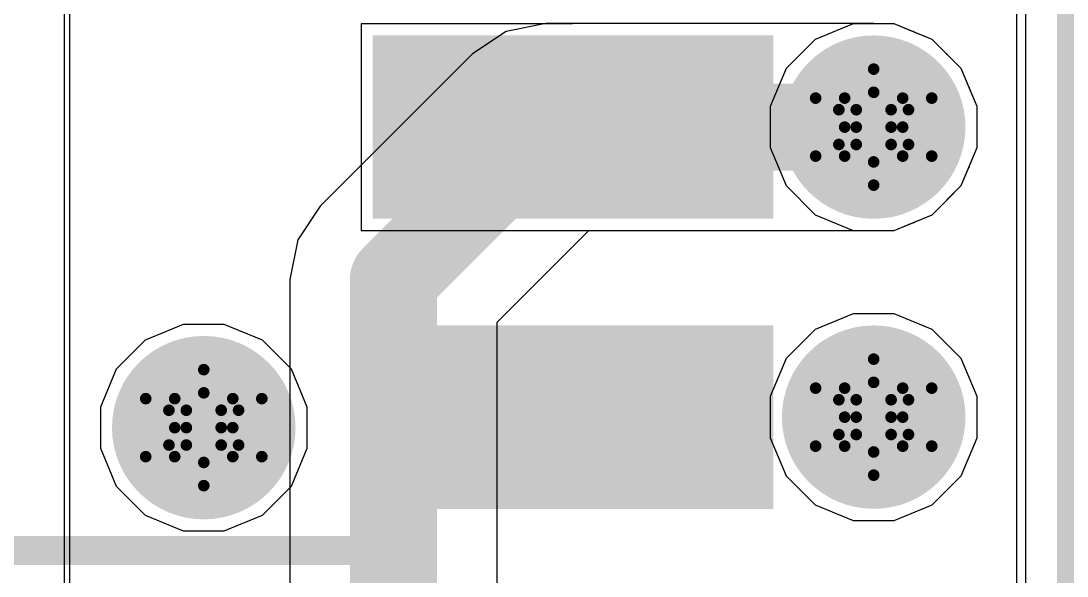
# Model space of a CAD drawing. Header units: inches. Extents: x -2.7 to 10.9, y -2.9 to 7.4.
# Drawn here: x 0.6605 to 0.8407, y -0.9916 to -0.8959 of the extents above; entities that cross this region are included whole.
import ezdxf

# ---------------------------------------------------------------- set-up
doc = ezdxf.new("R2010")
doc.units = ezdxf.units.IN
doc.header["$MEASUREMENT"] = 0
for name, color, linetype in [('Board Outline', 216, 'Continuous'), ('Bottom Layer', 5, 'Continuous'), ('Bottom Solder', 6, 'Continuous'), ('Drill Drawing', 1, 'Continuous'), ('Layer 2', 16, 'Continuous'), ('Layer 3', 76, 'Continuous'), ('Top Layer', 1, 'Continuous'), ('Top Overlay', 2, 'Continuous'), ('Top Paste', 8, 'Continuous'), ('Top Solder', 216, 'Continuous'), ('Via Holes', 16, 'Continuous')]:
    doc.layers.add(name, color=color, linetype=linetype)

# ---------------------------------------------------------------- blocks, each defined once
blk = doc.blocks.new('SOIC_8_126')
at = {"layer": 'Top Layer'}
for points in [[(0.13681, -0.01319), (0.13681, -0.03681), (0.07579, -0.03681), (0.07579, -0.01319)], [(0.13681, -0.06319), (0.13681, -0.08681), (0.07579, -0.08681), (0.07579, -0.06319)]]:
    blk.add_hatch(color=1, dxfattribs=at).paths.add_polyline_path(points)
at = {"layer": 'Top Paste'}
for points in [[(0.13681, -0.01319), (0.13681, -0.03681), (0.07579, -0.03681), (0.07579, -0.01319)], [(0.13681, -0.06319), (0.13681, -0.08681), (0.07579, -0.08681), (0.07579, -0.06319)]]:
    blk.add_hatch(color=8, dxfattribs=at).paths.add_polyline_path(points)
at = {"layer": 'Top Solder'}
for points in [[(0.14081, -0.00919), (0.14081, -0.04081), (0.07179, -0.04081), (0.07179, -0.00919)], [(0.14081, -0.05919), (0.14081, -0.09081), (0.07179, -0.09081), (0.07179, -0.05919)]]:
    blk.add_hatch(color=216, dxfattribs=at).paths.add_polyline_path(points)
at = {"layer": 'Top Overlay'}
for points in [[(0.07837, -0.098, 0.005, 0.005, 0), (0.07837, -0.091, 0.005, 0.005, 0)], [(-0.07837, -0.098, 0.005, 0.005, 0), (0.07837, -0.098, 0.005, 0.005, 0)]]:
    blk.add_lwpolyline(points, format="xyseb", dxfattribs=at)
for points in [[(0.07712, -0.091, 0.0025, 0.0025, 1), (0.07962, -0.091, 0.0025, 0.0025, 1)], [(0.07712, -0.098, 0.0025, 0.0025, 1), (0.07962, -0.098, 0.0025, 0.0025, 1)], [(0.07712, -0.098, 0.0025, 0.0025, 1), (0.07962, -0.098, 0.0025, 0.0025, 1)]]:
    blk.add_lwpolyline(points, format="xyseb", close=True, dxfattribs=at)

msp = doc.modelspace()

# ---------------------------------------------------------------- hatches: boundary and pattern name
at = {"layer": 'Bottom Layer'}
h = msp.add_hatch(color=5, dxfattribs=at)
edge = h.paths.add_edge_path()
edge.add_arc((0.80741, -0.91419), 0.01181, 0, 360)
h = msp.add_hatch(color=5, dxfattribs=at)
edge = h.paths.add_edge_path()
edge.add_arc((0.80741, -0.96419), 0.01181, 0, 360)
h = msp.add_hatch(color=5, dxfattribs=at)
edge = h.paths.add_edge_path()
edge.add_arc((0.692, -0.966), 0.01181, 0, 360)
at = {"layer": 'Bottom Solder'}
h = msp.add_hatch(color=6, dxfattribs=at)
edge = h.paths.add_edge_path()
edge.add_arc((0.80741, -0.91419), 0.01581, 0, 360)
h = msp.add_hatch(color=6, dxfattribs=at)
edge = h.paths.add_edge_path()
edge.add_arc((0.80741, -0.96419), 0.01581, 0, 360)
h = msp.add_hatch(color=6, dxfattribs=at)
edge = h.paths.add_edge_path()
edge.add_arc((0.692, -0.966), 0.01581, 0, 360)
at = {"layer": 'Layer 2'}
h = msp.add_hatch(color=16, dxfattribs=at)
edge = h.paths.add_edge_path()
edge.add_arc((0.80741, -0.91419), 0.01181, 0, 360)
h = msp.add_hatch(color=16, dxfattribs=at)
edge = h.paths.add_edge_path()
edge.add_arc((0.80741, -0.96419), 0.01181, 0, 360)
h = msp.add_hatch(color=16, dxfattribs=at)
edge = h.paths.add_edge_path()
edge.add_arc((0.692, -0.966), 0.01181, 0, 360)
at = {"layer": 'Layer 3'}
h = msp.add_hatch(color=76, dxfattribs=at)
edge = h.paths.add_edge_path()
edge.add_arc((0.80741, -0.91419), 0.01181, 0, 360)
h = msp.add_hatch(color=76, dxfattribs=at)
edge = h.paths.add_edge_path()
edge.add_arc((0.80741, -0.96419), 0.01181, 0, 360)
h = msp.add_hatch(color=76, dxfattribs=at)
edge = h.paths.add_edge_path()
edge.add_arc((0.692, -0.966), 0.01181, 0, 360)
at = {"layer": 'Top Layer'}
msp.add_hatch(color=1, dxfattribs=at).paths.add_polyline_path([(0.839, -1.136), (0.937, -1.136), (0.937, -0.738), (0.839, -0.738)])
h = msp.add_hatch(color=1, dxfattribs=at)
edge = h.paths.add_edge_path()
edge.add_arc((0.80741, -0.91419), 0.01181, 0, 360)
h = msp.add_hatch(color=1, dxfattribs=at)
edge = h.paths.add_edge_path()
edge.add_arc((0.80741, -0.96419), 0.01181, 0, 360)
h = msp.add_hatch(color=1, dxfattribs=at)
edge = h.paths.add_edge_path()
edge.add_arc((0.692, -0.966), 0.01181, 0, 360)
at = {"layer": 'Top Solder'}
h = msp.add_hatch(color=216, dxfattribs=at)
edge = h.paths.add_edge_path()
edge.add_arc((0.80741, -0.91419), 0.01581, 0, 360)
h = msp.add_hatch(color=216, dxfattribs=at)
edge = h.paths.add_edge_path()
edge.add_arc((0.80741, -0.96419), 0.01581, 0, 360)
h = msp.add_hatch(color=216, dxfattribs=at)
edge = h.paths.add_edge_path()
edge.add_arc((0.692, -0.966), 0.01581, 0, 360)
at = {"layer": 'Via Holes'}
h = msp.add_hatch(color=7, dxfattribs=at)
edge = h.paths.add_edge_path()
edge.add_arc((0.80741, -0.91419), 0.00591, 0, 360)
h = msp.add_hatch(color=7, dxfattribs=at)
edge = h.paths.add_edge_path()
edge.add_arc((0.80741, -0.96419), 0.00591, 0, 360)
h = msp.add_hatch(color=7, dxfattribs=at)
edge = h.paths.add_edge_path()
edge.add_arc((0.692, -0.966), 0.00591, 0, 360)

# ---------------------------------------------------------------- linework, layer by layer
at = {"layer": 'Board Outline'}
msp.add_lwpolyline([(2.84412, -0.24125, 0.005, 0.005, -0.741893), (-2.49969, -1.37795, 0.005, 0.005, 0)], format="xyseb", dxfattribs=at)
at = {"layer": 'Bottom Layer'}
for p, q in [((0.66894, -1.17129), (0.66894, -0.85269)), ((0.75093, -0.89635), (0.7441, -0.89771)), ((0.80741, -0.89635), (0.75093, -0.89635)), ((0.80757, -0.89638), (0.80741, -0.89635)), ((0.81095, -0.89638), (0.80757, -0.89638)), ((0.81408, -0.89768), (0.81095, -0.89638)), ((0.7441, -0.89771), (0.73832, -0.90157)), ((0.81424, -0.89771), (0.81408, -0.89768)), ((0.81438, -0.8978), (0.81424, -0.89771)), ((0.8175, -0.89909), (0.81438, -0.8978)), ((0.81989, -0.90148), (0.8175, -0.89909)), ((0.73832, -0.90157), (0.71207, -0.92782)), ((0.82003, -0.90157), (0.81989, -0.90148)), ((0.82012, -0.90171), (0.82003, -0.90157)), ((0.82251, -0.9041), (0.82012, -0.90171)), ((0.82381, -0.90723), (0.82251, -0.9041)), ((0.8239, -0.90736), (0.82381, -0.90723)), ((0.82393, -0.90752), (0.8239, -0.90736)), ((0.82522, -0.91065), (0.82393, -0.90752)), ((0.82522, -0.91403), (0.82522, -0.91065)), ((0.82525, -0.91419), (0.82522, -0.91403)), ((0.82522, -0.91435), (0.82525, -0.91419)), ((0.82522, -0.91773), (0.82522, -0.91435)), ((0.82393, -0.92086), (0.82522, -0.91773)), ((0.8239, -0.92102), (0.82393, -0.92086)), ((0.82251, -0.92428), (0.82381, -0.92116)), ((0.82381, -0.92116), (0.8239, -0.92102)), ((0.82012, -0.92667), (0.82251, -0.92428)), ((0.71207, -0.92782), (0.7082, -0.93361)), ((0.8175, -0.92929), (0.81989, -0.9269)), ((0.81989, -0.9269), (0.82003, -0.92681)), ((0.82003, -0.92681), (0.82012, -0.92667)), ((0.81438, -0.93059), (0.8175, -0.92929)), ((0.81095, -0.932), (0.81408, -0.93071)), ((0.81408, -0.93071), (0.81424, -0.93068)), ((0.81424, -0.93068), (0.81438, -0.93059)), ((0.74253, -0.94783), (0.75832, -0.93203)), ((0.75832, -0.93203), (0.80741, -0.93203)), ((0.80741, -0.93203), (0.80757, -0.932)), ((0.80757, -0.932), (0.81095, -0.932)), ((0.7082, -0.93361), (0.70684, -0.94044)), ((0.70684, -0.94044), (0.70684, -1.13993)), ((0.74253, -1.14732), (0.74253, -0.94783))]:
    msp.add_line(p, q, dxfattribs=at)
for points in [[(0.72468, -0.94044, 0.015, 0.015, 0), (0.75093, -0.91419, 0.015, 0.015, 0)], [(0.75093, -0.91419, 0.015, 0.015, 0), (0.80741, -0.91419, 0.015, 0.015, 0)], [(0.72468, -1.14732, 0.015, 0.015, 0), (0.72468, -0.94044, 0.015, 0.015, 0)]]:
    msp.add_lwpolyline(points, format="xyseb", dxfattribs=at)
for points in [[(0.74718, -0.91419, 0.0075, 0.0075, 1), (0.75468, -0.91419, 0.0075, 0.0075, 1)], [(0.74718, -0.91419, 0.0075, 0.0075, 1), (0.75468, -0.91419, 0.0075, 0.0075, 1)], [(0.80366, -0.91419, 0.0075, 0.0075, 1), (0.81116, -0.91419, 0.0075, 0.0075, 1)], [(0.72093, -0.94044, 0.0075, 0.0075, 1), (0.72843, -0.94044, 0.0075, 0.0075, 1)], [(0.72093, -0.94044, 0.0075, 0.0075, 1), (0.72843, -0.94044, 0.0075, 0.0075, 1)]]:
    msp.add_lwpolyline(points, format="xyseb", close=True, dxfattribs=at)
at = {"layer": 'Drill Drawing'}
for points in [[(0.80241, -0.90919, 0.002, 0.002, 0), (0.80741, -0.90419, 0.002, 0.002, 0)], [(0.80741, -0.90419, 0.002, 0.002, 0), (0.81241, -0.90919, 0.002, 0.002, 0)], [(0.79741, -0.90919, 0.002, 0.002, 0), (0.80241, -0.91419, 0.002, 0.002, 0)], [(0.79741, -0.90919, 0.002, 0.002, 0), (0.80241, -0.90919, 0.002, 0.002, 0)], [(0.80441, -0.91119, 0.002, 0.002, 0), (0.80741, -0.90819, 0.002, 0.002, 0)], [(0.80741, -0.90819, 0.002, 0.002, 0), (0.81041, -0.91119, 0.002, 0.002, 0)], [(0.81241, -0.90919, 0.002, 0.002, 0), (0.81741, -0.90919, 0.002, 0.002, 0)], [(0.81241, -0.91419, 0.002, 0.002, 0), (0.81741, -0.90919, 0.002, 0.002, 0)], [(0.80141, -0.91119, 0.002, 0.002, 0), (0.80441, -0.91419, 0.002, 0.002, 0)], [(0.80141, -0.91119, 0.002, 0.002, 0), (0.80441, -0.91119, 0.002, 0.002, 0)], [(0.81041, -0.91119, 0.002, 0.002, 0), (0.81341, -0.91119, 0.002, 0.002, 0)], [(0.81041, -0.91419, 0.002, 0.002, 0), (0.81341, -0.91119, 0.002, 0.002, 0)], [(0.79741, -0.91919, 0.002, 0.002, 0), (0.80241, -0.91419, 0.002, 0.002, 0)], [(0.80141, -0.91719, 0.002, 0.002, 0), (0.80441, -0.91419, 0.002, 0.002, 0)], [(0.81041, -0.91419, 0.002, 0.002, 0), (0.81341, -0.91719, 0.002, 0.002, 0)], [(0.81241, -0.91419, 0.002, 0.002, 0), (0.81741, -0.91919, 0.002, 0.002, 0)], [(0.80141, -0.91719, 0.002, 0.002, 0), (0.80441, -0.91719, 0.002, 0.002, 0)], [(0.80441, -0.91719, 0.002, 0.002, 0), (0.80741, -0.92019, 0.002, 0.002, 0)], [(0.80741, -0.92019, 0.002, 0.002, 0), (0.81041, -0.91719, 0.002, 0.002, 0)], [(0.81041, -0.91719, 0.002, 0.002, 0), (0.81341, -0.91719, 0.002, 0.002, 0)], [(0.79741, -0.91919, 0.002, 0.002, 0), (0.80241, -0.91919, 0.002, 0.002, 0)], [(0.80241, -0.91919, 0.002, 0.002, 0), (0.80741, -0.92419, 0.002, 0.002, 0)], [(0.80741, -0.92419, 0.002, 0.002, 0), (0.81241, -0.91919, 0.002, 0.002, 0)], [(0.81241, -0.91919, 0.002, 0.002, 0), (0.81741, -0.91919, 0.002, 0.002, 0)], [(0.80241, -0.95919, 0.002, 0.002, 0), (0.80741, -0.95419, 0.002, 0.002, 0)], [(0.80741, -0.95419, 0.002, 0.002, 0), (0.81241, -0.95919, 0.002, 0.002, 0)], [(0.687, -0.961, 0.002, 0.002, 0), (0.692, -0.956, 0.002, 0.002, 0)], [(0.692, -0.956, 0.002, 0.002, 0), (0.697, -0.961, 0.002, 0.002, 0)], [(0.79741, -0.95919, 0.002, 0.002, 0), (0.80241, -0.96419, 0.002, 0.002, 0)], [(0.79741, -0.95919, 0.002, 0.002, 0), (0.80241, -0.95919, 0.002, 0.002, 0)], [(0.80441, -0.96119, 0.002, 0.002, 0), (0.80741, -0.95819, 0.002, 0.002, 0)], [(0.80741, -0.95819, 0.002, 0.002, 0), (0.81041, -0.96119, 0.002, 0.002, 0)], [(0.81241, -0.95919, 0.002, 0.002, 0), (0.81741, -0.95919, 0.002, 0.002, 0)], [(0.81241, -0.96419, 0.002, 0.002, 0), (0.81741, -0.95919, 0.002, 0.002, 0)], [(0.682, -0.961, 0.002, 0.002, 0), (0.687, -0.966, 0.002, 0.002, 0)], [(0.682, -0.961, 0.002, 0.002, 0), (0.687, -0.961, 0.002, 0.002, 0)], [(0.689, -0.963, 0.002, 0.002, 0), (0.692, -0.96, 0.002, 0.002, 0)], [(0.692, -0.96, 0.002, 0.002, 0), (0.695, -0.963, 0.002, 0.002, 0)], [(0.697, -0.961, 0.002, 0.002, 0), (0.702, -0.961, 0.002, 0.002, 0)], [(0.697, -0.966, 0.002, 0.002, 0), (0.702, -0.961, 0.002, 0.002, 0)], [(0.80141, -0.96119, 0.002, 0.002, 0), (0.80441, -0.96419, 0.002, 0.002, 0)], [(0.80141, -0.96119, 0.002, 0.002, 0), (0.80441, -0.96119, 0.002, 0.002, 0)], [(0.81041, -0.96119, 0.002, 0.002, 0), (0.81341, -0.96119, 0.002, 0.002, 0)], [(0.81041, -0.96419, 0.002, 0.002, 0), (0.81341, -0.96119, 0.002, 0.002, 0)], [(0.686, -0.963, 0.002, 0.002, 0), (0.689, -0.966, 0.002, 0.002, 0)], [(0.686, -0.963, 0.002, 0.002, 0), (0.689, -0.963, 0.002, 0.002, 0)], [(0.695, -0.963, 0.002, 0.002, 0), (0.698, -0.963, 0.002, 0.002, 0)], [(0.695, -0.966, 0.002, 0.002, 0), (0.698, -0.963, 0.002, 0.002, 0)], [(0.79741, -0.96919, 0.002, 0.002, 0), (0.80241, -0.96419, 0.002, 0.002, 0)], [(0.80141, -0.96719, 0.002, 0.002, 0), (0.80441, -0.96419, 0.002, 0.002, 0)], [(0.81041, -0.96419, 0.002, 0.002, 0), (0.81341, -0.96719, 0.002, 0.002, 0)], [(0.81241, -0.96419, 0.002, 0.002, 0), (0.81741, -0.96919, 0.002, 0.002, 0)], [(0.682, -0.971, 0.002, 0.002, 0), (0.687, -0.966, 0.002, 0.002, 0)], [(0.686, -0.969, 0.002, 0.002, 0), (0.689, -0.966, 0.002, 0.002, 0)], [(0.695, -0.966, 0.002, 0.002, 0), (0.698, -0.969, 0.002, 0.002, 0)], [(0.697, -0.966, 0.002, 0.002, 0), (0.702, -0.971, 0.002, 0.002, 0)], [(0.80141, -0.96719, 0.002, 0.002, 0), (0.80441, -0.96719, 0.002, 0.002, 0)], [(0.80441, -0.96719, 0.002, 0.002, 0), (0.80741, -0.97019, 0.002, 0.002, 0)], [(0.80741, -0.97019, 0.002, 0.002, 0), (0.81041, -0.96719, 0.002, 0.002, 0)], [(0.81041, -0.96719, 0.002, 0.002, 0), (0.81341, -0.96719, 0.002, 0.002, 0)], [(0.686, -0.969, 0.002, 0.002, 0), (0.689, -0.969, 0.002, 0.002, 0)], [(0.689, -0.969, 0.002, 0.002, 0), (0.692, -0.972, 0.002, 0.002, 0)], [(0.692, -0.972, 0.002, 0.002, 0), (0.695, -0.969, 0.002, 0.002, 0)], [(0.695, -0.969, 0.002, 0.002, 0), (0.698, -0.969, 0.002, 0.002, 0)], [(0.79741, -0.96919, 0.002, 0.002, 0), (0.80241, -0.96919, 0.002, 0.002, 0)], [(0.80241, -0.96919, 0.002, 0.002, 0), (0.80741, -0.97419, 0.002, 0.002, 0)], [(0.80741, -0.97419, 0.002, 0.002, 0), (0.81241, -0.96919, 0.002, 0.002, 0)], [(0.81241, -0.96919, 0.002, 0.002, 0), (0.81741, -0.96919, 0.002, 0.002, 0)], [(0.682, -0.971, 0.002, 0.002, 0), (0.687, -0.971, 0.002, 0.002, 0)], [(0.687, -0.971, 0.002, 0.002, 0), (0.692, -0.976, 0.002, 0.002, 0)], [(0.692, -0.976, 0.002, 0.002, 0), (0.697, -0.971, 0.002, 0.002, 0)], [(0.697, -0.971, 0.002, 0.002, 0), (0.702, -0.971, 0.002, 0.002, 0)]]:
    msp.add_lwpolyline(points, format="xyseb", dxfattribs=at)
for points in [[(0.80691, -0.90419, 0.001, 0.001, 1), (0.80791, -0.90419, 0.001, 0.001, 1)], [(0.80691, -0.90419, 0.001, 0.001, 1), (0.80791, -0.90419, 0.001, 0.001, 1)], [(0.79691, -0.90919, 0.001, 0.001, 1), (0.79791, -0.90919, 0.001, 0.001, 1)], [(0.79691, -0.90919, 0.001, 0.001, 1), (0.79791, -0.90919, 0.001, 0.001, 1)], [(0.80191, -0.90919, 0.001, 0.001, 1), (0.80291, -0.90919, 0.001, 0.001, 1)], [(0.80191, -0.90919, 0.001, 0.001, 1), (0.80291, -0.90919, 0.001, 0.001, 1)], [(0.80691, -0.90819, 0.001, 0.001, 1), (0.80791, -0.90819, 0.001, 0.001, 1)], [(0.80691, -0.90819, 0.001, 0.001, 1), (0.80791, -0.90819, 0.001, 0.001, 1)], [(0.81191, -0.90919, 0.001, 0.001, 1), (0.81291, -0.90919, 0.001, 0.001, 1)], [(0.81191, -0.90919, 0.001, 0.001, 1), (0.81291, -0.90919, 0.001, 0.001, 1)], [(0.81691, -0.90919, 0.001, 0.001, 1), (0.81791, -0.90919, 0.001, 0.001, 1)], [(0.81691, -0.90919, 0.001, 0.001, 1), (0.81791, -0.90919, 0.001, 0.001, 1)], [(0.80091, -0.91119, 0.001, 0.001, 1), (0.80191, -0.91119, 0.001, 0.001, 1)], [(0.80091, -0.91119, 0.001, 0.001, 1), (0.80191, -0.91119, 0.001, 0.001, 1)], [(0.80391, -0.91119, 0.001, 0.001, 1), (0.80491, -0.91119, 0.001, 0.001, 1)], [(0.80391, -0.91119, 0.001, 0.001, 1), (0.80491, -0.91119, 0.001, 0.001, 1)], [(0.80991, -0.91119, 0.001, 0.001, 1), (0.81091, -0.91119, 0.001, 0.001, 1)], [(0.80991, -0.91119, 0.001, 0.001, 1), (0.81091, -0.91119, 0.001, 0.001, 1)], [(0.81291, -0.91119, 0.001, 0.001, 1), (0.81391, -0.91119, 0.001, 0.001, 1)], [(0.81291, -0.91119, 0.001, 0.001, 1), (0.81391, -0.91119, 0.001, 0.001, 1)], [(0.80191, -0.91419, 0.001, 0.001, 1), (0.80291, -0.91419, 0.001, 0.001, 1)], [(0.80191, -0.91419, 0.001, 0.001, 1), (0.80291, -0.91419, 0.001, 0.001, 1)], [(0.80391, -0.91419, 0.001, 0.001, 1), (0.80491, -0.91419, 0.001, 0.001, 1)], [(0.80391, -0.91419, 0.001, 0.001, 1), (0.80491, -0.91419, 0.001, 0.001, 1)], [(0.80991, -0.91419, 0.001, 0.001, 1), (0.81091, -0.91419, 0.001, 0.001, 1)], [(0.80991, -0.91419, 0.001, 0.001, 1), (0.81091, -0.91419, 0.001, 0.001, 1)], [(0.81191, -0.91419, 0.001, 0.001, 1), (0.81291, -0.91419, 0.001, 0.001, 1)], [(0.81191, -0.91419, 0.001, 0.001, 1), (0.81291, -0.91419, 0.001, 0.001, 1)], [(0.80091, -0.91719, 0.001, 0.001, 1), (0.80191, -0.91719, 0.001, 0.001, 1)], [(0.80091, -0.91719, 0.001, 0.001, 1), (0.80191, -0.91719, 0.001, 0.001, 1)], [(0.80391, -0.91719, 0.001, 0.001, 1), (0.80491, -0.91719, 0.001, 0.001, 1)], [(0.80391, -0.91719, 0.001, 0.001, 1), (0.80491, -0.91719, 0.001, 0.001, 1)], [(0.80991, -0.91719, 0.001, 0.001, 1), (0.81091, -0.91719, 0.001, 0.001, 1)], [(0.80991, -0.91719, 0.001, 0.001, 1), (0.81091, -0.91719, 0.001, 0.001, 1)], [(0.81291, -0.91719, 0.001, 0.001, 1), (0.81391, -0.91719, 0.001, 0.001, 1)], [(0.81291, -0.91719, 0.001, 0.001, 1), (0.81391, -0.91719, 0.001, 0.001, 1)], [(0.79691, -0.91919, 0.001, 0.001, 1), (0.79791, -0.91919, 0.001, 0.001, 1)], [(0.79691, -0.91919, 0.001, 0.001, 1), (0.79791, -0.91919, 0.001, 0.001, 1)], [(0.80191, -0.91919, 0.001, 0.001, 1), (0.80291, -0.91919, 0.001, 0.001, 1)], [(0.80191, -0.91919, 0.001, 0.001, 1), (0.80291, -0.91919, 0.001, 0.001, 1)], [(0.81191, -0.91919, 0.001, 0.001, 1), (0.81291, -0.91919, 0.001, 0.001, 1)], [(0.81191, -0.91919, 0.001, 0.001, 1), (0.81291, -0.91919, 0.001, 0.001, 1)], [(0.81691, -0.91919, 0.001, 0.001, 1), (0.81791, -0.91919, 0.001, 0.001, 1)], [(0.81691, -0.91919, 0.001, 0.001, 1), (0.81791, -0.91919, 0.001, 0.001, 1)], [(0.80691, -0.92019, 0.001, 0.001, 1), (0.80791, -0.92019, 0.001, 0.001, 1)], [(0.80691, -0.92019, 0.001, 0.001, 1), (0.80791, -0.92019, 0.001, 0.001, 1)], [(0.80691, -0.92419, 0.001, 0.001, 1), (0.80791, -0.92419, 0.001, 0.001, 1)], [(0.80691, -0.92419, 0.001, 0.001, 1), (0.80791, -0.92419, 0.001, 0.001, 1)], [(0.80691, -0.95419, 0.001, 0.001, 1), (0.80791, -0.95419, 0.001, 0.001, 1)], [(0.80691, -0.95419, 0.001, 0.001, 1), (0.80791, -0.95419, 0.001, 0.001, 1)], [(0.6915, -0.956, 0.001, 0.001, 1), (0.6925, -0.956, 0.001, 0.001, 1)], [(0.6915, -0.956, 0.001, 0.001, 1), (0.6925, -0.956, 0.001, 0.001, 1)], [(0.79691, -0.95919, 0.001, 0.001, 1), (0.79791, -0.95919, 0.001, 0.001, 1)], [(0.79691, -0.95919, 0.001, 0.001, 1), (0.79791, -0.95919, 0.001, 0.001, 1)], [(0.80191, -0.95919, 0.001, 0.001, 1), (0.80291, -0.95919, 0.001, 0.001, 1)], [(0.80191, -0.95919, 0.001, 0.001, 1), (0.80291, -0.95919, 0.001, 0.001, 1)], [(0.80691, -0.95819, 0.001, 0.001, 1), (0.80791, -0.95819, 0.001, 0.001, 1)], [(0.80691, -0.95819, 0.001, 0.001, 1), (0.80791, -0.95819, 0.001, 0.001, 1)], [(0.81191, -0.95919, 0.001, 0.001, 1), (0.81291, -0.95919, 0.001, 0.001, 1)], [(0.81191, -0.95919, 0.001, 0.001, 1), (0.81291, -0.95919, 0.001, 0.001, 1)], [(0.81691, -0.95919, 0.001, 0.001, 1), (0.81791, -0.95919, 0.001, 0.001, 1)], [(0.81691, -0.95919, 0.001, 0.001, 1), (0.81791, -0.95919, 0.001, 0.001, 1)], [(0.6815, -0.961, 0.001, 0.001, 1), (0.6825, -0.961, 0.001, 0.001, 1)], [(0.6815, -0.961, 0.001, 0.001, 1), (0.6825, -0.961, 0.001, 0.001, 1)], [(0.6865, -0.961, 0.001, 0.001, 1), (0.6875, -0.961, 0.001, 0.001, 1)], [(0.6865, -0.961, 0.001, 0.001, 1), (0.6875, -0.961, 0.001, 0.001, 1)], [(0.6915, -0.96, 0.001, 0.001, 1), (0.6925, -0.96, 0.001, 0.001, 1)], [(0.6915, -0.96, 0.001, 0.001, 1), (0.6925, -0.96, 0.001, 0.001, 1)], [(0.6965, -0.961, 0.001, 0.001, 1), (0.6975, -0.961, 0.001, 0.001, 1)], [(0.6965, -0.961, 0.001, 0.001, 1), (0.6975, -0.961, 0.001, 0.001, 1)], [(0.7015, -0.961, 0.001, 0.001, 1), (0.7025, -0.961, 0.001, 0.001, 1)], [(0.7015, -0.961, 0.001, 0.001, 1), (0.7025, -0.961, 0.001, 0.001, 1)], [(0.80091, -0.96119, 0.001, 0.001, 1), (0.80191, -0.96119, 0.001, 0.001, 1)], [(0.80091, -0.96119, 0.001, 0.001, 1), (0.80191, -0.96119, 0.001, 0.001, 1)], [(0.80391, -0.96119, 0.001, 0.001, 1), (0.80491, -0.96119, 0.001, 0.001, 1)], [(0.80391, -0.96119, 0.001, 0.001, 1), (0.80491, -0.96119, 0.001, 0.001, 1)], [(0.80991, -0.96119, 0.001, 0.001, 1), (0.81091, -0.96119, 0.001, 0.001, 1)], [(0.80991, -0.96119, 0.001, 0.001, 1), (0.81091, -0.96119, 0.001, 0.001, 1)], [(0.81291, -0.96119, 0.001, 0.001, 1), (0.81391, -0.96119, 0.001, 0.001, 1)], [(0.81291, -0.96119, 0.001, 0.001, 1), (0.81391, -0.96119, 0.001, 0.001, 1)], [(0.6855, -0.963, 0.001, 0.001, 1), (0.6865, -0.963, 0.001, 0.001, 1)], [(0.6855, -0.963, 0.001, 0.001, 1), (0.6865, -0.963, 0.001, 0.001, 1)], [(0.6885, -0.963, 0.001, 0.001, 1), (0.6895, -0.963, 0.001, 0.001, 1)], [(0.6885, -0.963, 0.001, 0.001, 1), (0.6895, -0.963, 0.001, 0.001, 1)], [(0.6945, -0.963, 0.001, 0.001, 1), (0.6955, -0.963, 0.001, 0.001, 1)], [(0.6945, -0.963, 0.001, 0.001, 1), (0.6955, -0.963, 0.001, 0.001, 1)], [(0.6975, -0.963, 0.001, 0.001, 1), (0.6985, -0.963, 0.001, 0.001, 1)], [(0.6975, -0.963, 0.001, 0.001, 1), (0.6985, -0.963, 0.001, 0.001, 1)], [(0.80191, -0.96419, 0.001, 0.001, 1), (0.80291, -0.96419, 0.001, 0.001, 1)], [(0.80191, -0.96419, 0.001, 0.001, 1), (0.80291, -0.96419, 0.001, 0.001, 1)], [(0.80391, -0.96419, 0.001, 0.001, 1), (0.80491, -0.96419, 0.001, 0.001, 1)], [(0.80391, -0.96419, 0.001, 0.001, 1), (0.80491, -0.96419, 0.001, 0.001, 1)], [(0.80991, -0.96419, 0.001, 0.001, 1), (0.81091, -0.96419, 0.001, 0.001, 1)], [(0.80991, -0.96419, 0.001, 0.001, 1), (0.81091, -0.96419, 0.001, 0.001, 1)], [(0.81191, -0.96419, 0.001, 0.001, 1), (0.81291, -0.96419, 0.001, 0.001, 1)], [(0.81191, -0.96419, 0.001, 0.001, 1), (0.81291, -0.96419, 0.001, 0.001, 1)], [(0.6865, -0.966, 0.001, 0.001, 1), (0.6875, -0.966, 0.001, 0.001, 1)], [(0.6865, -0.966, 0.001, 0.001, 1), (0.6875, -0.966, 0.001, 0.001, 1)], [(0.6885, -0.966, 0.001, 0.001, 1), (0.6895, -0.966, 0.001, 0.001, 1)], [(0.6885, -0.966, 0.001, 0.001, 1), (0.6895, -0.966, 0.001, 0.001, 1)], [(0.6945, -0.966, 0.001, 0.001, 1), (0.6955, -0.966, 0.001, 0.001, 1)], [(0.6945, -0.966, 0.001, 0.001, 1), (0.6955, -0.966, 0.001, 0.001, 1)], [(0.6965, -0.966, 0.001, 0.001, 1), (0.6975, -0.966, 0.001, 0.001, 1)], [(0.6965, -0.966, 0.001, 0.001, 1), (0.6975, -0.966, 0.001, 0.001, 1)], [(0.80091, -0.96719, 0.001, 0.001, 1), (0.80191, -0.96719, 0.001, 0.001, 1)], [(0.80091, -0.96719, 0.001, 0.001, 1), (0.80191, -0.96719, 0.001, 0.001, 1)], [(0.80391, -0.96719, 0.001, 0.001, 1), (0.80491, -0.96719, 0.001, 0.001, 1)], [(0.80391, -0.96719, 0.001, 0.001, 1), (0.80491, -0.96719, 0.001, 0.001, 1)], [(0.80991, -0.96719, 0.001, 0.001, 1), (0.81091, -0.96719, 0.001, 0.001, 1)], [(0.80991, -0.96719, 0.001, 0.001, 1), (0.81091, -0.96719, 0.001, 0.001, 1)], [(0.81291, -0.96719, 0.001, 0.001, 1), (0.81391, -0.96719, 0.001, 0.001, 1)], [(0.81291, -0.96719, 0.001, 0.001, 1), (0.81391, -0.96719, 0.001, 0.001, 1)], [(0.6855, -0.969, 0.001, 0.001, 1), (0.6865, -0.969, 0.001, 0.001, 1)], [(0.6855, -0.969, 0.001, 0.001, 1), (0.6865, -0.969, 0.001, 0.001, 1)], [(0.6885, -0.969, 0.001, 0.001, 1), (0.6895, -0.969, 0.001, 0.001, 1)], [(0.6885, -0.969, 0.001, 0.001, 1), (0.6895, -0.969, 0.001, 0.001, 1)], [(0.6945, -0.969, 0.001, 0.001, 1), (0.6955, -0.969, 0.001, 0.001, 1)], [(0.6945, -0.969, 0.001, 0.001, 1), (0.6955, -0.969, 0.001, 0.001, 1)], [(0.6975, -0.969, 0.001, 0.001, 1), (0.6985, -0.969, 0.001, 0.001, 1)], [(0.6975, -0.969, 0.001, 0.001, 1), (0.6985, -0.969, 0.001, 0.001, 1)], [(0.79691, -0.96919, 0.001, 0.001, 1), (0.79791, -0.96919, 0.001, 0.001, 1)], [(0.79691, -0.96919, 0.001, 0.001, 1), (0.79791, -0.96919, 0.001, 0.001, 1)], [(0.80191, -0.96919, 0.001, 0.001, 1), (0.80291, -0.96919, 0.001, 0.001, 1)], [(0.80191, -0.96919, 0.001, 0.001, 1), (0.80291, -0.96919, 0.001, 0.001, 1)], [(0.80691, -0.97019, 0.001, 0.001, 1), (0.80791, -0.97019, 0.001, 0.001, 1)], [(0.80691, -0.97019, 0.001, 0.001, 1), (0.80791, -0.97019, 0.001, 0.001, 1)], [(0.81191, -0.96919, 0.001, 0.001, 1), (0.81291, -0.96919, 0.001, 0.001, 1)], [(0.81191, -0.96919, 0.001, 0.001, 1), (0.81291, -0.96919, 0.001, 0.001, 1)], [(0.81691, -0.96919, 0.001, 0.001, 1), (0.81791, -0.96919, 0.001, 0.001, 1)], [(0.81691, -0.96919, 0.001, 0.001, 1), (0.81791, -0.96919, 0.001, 0.001, 1)], [(0.6815, -0.971, 0.001, 0.001, 1), (0.6825, -0.971, 0.001, 0.001, 1)], [(0.6815, -0.971, 0.001, 0.001, 1), (0.6825, -0.971, 0.001, 0.001, 1)], [(0.6865, -0.971, 0.001, 0.001, 1), (0.6875, -0.971, 0.001, 0.001, 1)], [(0.6865, -0.971, 0.001, 0.001, 1), (0.6875, -0.971, 0.001, 0.001, 1)], [(0.6915, -0.972, 0.001, 0.001, 1), (0.6925, -0.972, 0.001, 0.001, 1)], [(0.6915, -0.972, 0.001, 0.001, 1), (0.6925, -0.972, 0.001, 0.001, 1)], [(0.6965, -0.971, 0.001, 0.001, 1), (0.6975, -0.971, 0.001, 0.001, 1)], [(0.6965, -0.971, 0.001, 0.001, 1), (0.6975, -0.971, 0.001, 0.001, 1)], [(0.7015, -0.971, 0.001, 0.001, 1), (0.7025, -0.971, 0.001, 0.001, 1)], [(0.7015, -0.971, 0.001, 0.001, 1), (0.7025, -0.971, 0.001, 0.001, 1)], [(0.80691, -0.97419, 0.001, 0.001, 1), (0.80791, -0.97419, 0.001, 0.001, 1)], [(0.80691, -0.97419, 0.001, 0.001, 1), (0.80791, -0.97419, 0.001, 0.001, 1)], [(0.6915, -0.976, 0.001, 0.001, 1), (0.6925, -0.976, 0.001, 0.001, 1)], [(0.6915, -0.976, 0.001, 0.001, 1), (0.6925, -0.976, 0.001, 0.001, 1)]]:
    msp.add_lwpolyline(points, format="xyseb", close=True, dxfattribs=at)
at = {"layer": 'Layer 2'}
for p, q in [((0.80387, -0.89638), (0.79732, -0.89909)), ((0.81095, -0.89638), (0.80387, -0.89638)), ((0.8175, -0.89909), (0.81095, -0.89638)), ((0.79732, -0.89909), (0.79231, -0.9041)), ((0.82251, -0.9041), (0.8175, -0.89909)), ((0.79231, -0.9041), (0.7896, -0.91065)), ((0.82522, -0.91065), (0.82251, -0.9041)), ((0.7896, -0.91065), (0.7896, -0.91773)), ((0.82522, -0.91773), (0.82522, -0.91065)), ((0.7896, -0.91773), (0.79231, -0.92428)), ((0.82251, -0.92428), (0.82522, -0.91773)), ((0.79231, -0.92428), (0.79732, -0.92929)), ((0.8175, -0.92929), (0.82251, -0.92428)), ((0.79732, -0.92929), (0.80387, -0.932)), ((0.81095, -0.932), (0.8175, -0.92929)), ((0.80387, -0.932), (0.81095, -0.932))]:
    msp.add_line(p, q, dxfattribs=at)
at = {"layer": 'Layer 3'}
for p, q in [((0.668, -1.066), (0.668, 0.02947)), ((0.832, -0.22377), (0.832, -1.066)), ((0.80387, -0.89638), (0.79732, -0.89909)), ((0.81095, -0.89638), (0.80387, -0.89638)), ((0.8175, -0.89909), (0.81095, -0.89638)), ((0.79732, -0.89909), (0.79231, -0.9041)), ((0.82251, -0.9041), (0.8175, -0.89909)), ((0.79231, -0.9041), (0.7896, -0.91065)), ((0.82522, -0.91065), (0.82251, -0.9041)), ((0.7896, -0.91065), (0.7896, -0.91773)), ((0.82522, -0.91773), (0.82522, -0.91065)), ((0.7896, -0.91773), (0.79231, -0.92428)), ((0.82251, -0.92428), (0.82522, -0.91773)), ((0.79231, -0.92428), (0.79732, -0.92929)), ((0.8175, -0.92929), (0.82251, -0.92428)), ((0.79732, -0.92929), (0.80387, -0.932)), ((0.81095, -0.932), (0.8175, -0.92929)), ((0.80387, -0.932), (0.81095, -0.932)), ((0.80387, -0.94638), (0.79732, -0.94909)), ((0.81095, -0.94638), (0.80387, -0.94638)), ((0.8175, -0.94909), (0.81095, -0.94638)), ((0.68846, -0.94819), (0.68191, -0.9509)), ((0.69554, -0.94819), (0.68846, -0.94819)), ((0.70209, -0.9509), (0.69554, -0.94819)), ((0.79732, -0.94909), (0.79231, -0.9541)), ((0.82251, -0.9541), (0.8175, -0.94909)), ((0.68191, -0.9509), (0.6769, -0.95591)), ((0.7071, -0.95591), (0.70209, -0.9509)), ((0.79231, -0.9541), (0.7896, -0.96065)), ((0.82522, -0.96065), (0.82251, -0.9541)), ((0.6769, -0.95591), (0.67419, -0.96246)), ((0.70981, -0.96246), (0.7071, -0.95591)), ((0.7896, -0.96065), (0.7896, -0.96773)), ((0.82522, -0.96773), (0.82522, -0.96065)), ((0.67419, -0.96246), (0.67419, -0.96954)), ((0.70981, -0.96954), (0.70981, -0.96246)), ((0.7896, -0.96773), (0.79231, -0.97428)), ((0.82251, -0.97428), (0.82522, -0.96773)), ((0.67419, -0.96954), (0.6769, -0.97609)), ((0.7071, -0.97609), (0.70981, -0.96954)), ((0.79231, -0.97428), (0.79732, -0.97929)), ((0.8175, -0.97929), (0.82251, -0.97428)), ((0.6769, -0.97609), (0.68191, -0.9811)), ((0.70209, -0.9811), (0.7071, -0.97609)), ((0.79732, -0.97929), (0.80387, -0.982)), ((0.81095, -0.982), (0.8175, -0.97929)), ((0.68191, -0.9811), (0.68846, -0.98381)), ((0.69554, -0.98381), (0.70209, -0.9811)), ((0.80387, -0.982), (0.81095, -0.982)), ((0.68846, -0.98381), (0.69554, -0.98381))]:
    msp.add_line(p, q, dxfattribs=at)
at = {"layer": 'Top Layer'}
for p, q in [((0.83359, -0.83141), (0.83359, -1.03134)), ((0.75545, -0.89638), (0.71909, -0.89638)), ((0.71909, -0.89638), (0.71909, -0.932)), ((0.75561, -0.89635), (0.75545, -0.89638)), ((0.80741, -0.89635), (0.75561, -0.89635)), ((0.80757, -0.89638), (0.80741, -0.89635)), ((0.81095, -0.89638), (0.80757, -0.89638)), ((0.81408, -0.89768), (0.81095, -0.89638)), ((0.81424, -0.89771), (0.81408, -0.89768)), ((0.81438, -0.8978), (0.81424, -0.89771)), ((0.8175, -0.89909), (0.81438, -0.8978)), ((0.81989, -0.90148), (0.8175, -0.89909)), ((0.82003, -0.90157), (0.81989, -0.90148)), ((0.82012, -0.90171), (0.82003, -0.90157)), ((0.82251, -0.9041), (0.82012, -0.90171)), ((0.82381, -0.90723), (0.82251, -0.9041)), ((0.8239, -0.90736), (0.82381, -0.90723)), ((0.82393, -0.90752), (0.8239, -0.90736)), ((0.82522, -0.91065), (0.82393, -0.90752)), ((0.82522, -0.91403), (0.82522, -0.91065)), ((0.82525, -0.91419), (0.82522, -0.91403)), ((0.82522, -0.91435), (0.82525, -0.91419)), ((0.82522, -0.91773), (0.82522, -0.91435)), ((0.82393, -0.92086), (0.82522, -0.91773)), ((0.8239, -0.92102), (0.82393, -0.92086)), ((0.82251, -0.92428), (0.82381, -0.92116)), ((0.82381, -0.92116), (0.8239, -0.92102)), ((0.82012, -0.92667), (0.82251, -0.92428)), ((0.8175, -0.92929), (0.81989, -0.9269)), ((0.81989, -0.9269), (0.82003, -0.92681)), ((0.82003, -0.92681), (0.82012, -0.92667)), ((0.81438, -0.93059), (0.8175, -0.92929)), ((0.81095, -0.932), (0.81408, -0.93071)), ((0.81408, -0.93071), (0.81424, -0.93068)), ((0.81424, -0.93068), (0.81438, -0.93059)), ((0.71909, -0.932), (0.75545, -0.932)), ((0.75545, -0.932), (0.75561, -0.93203)), ((0.75561, -0.93203), (0.80741, -0.93203)), ((0.80741, -0.93203), (0.80757, -0.932)), ((0.80757, -0.932), (0.81095, -0.932))]:
    msp.add_line(p, q, dxfattribs=at)
msp.add_lwpolyline([(0.75561, -0.91419, 0.015, 0.015, 0), (0.80741, -0.91419, 0.015, 0.015, 0)], format="xyseb", dxfattribs=at)
for points in [[(0.75186, -0.91419, 0.0075, 0.0075, 1), (0.75936, -0.91419, 0.0075, 0.0075, 1)], [(0.80366, -0.91419, 0.0075, 0.0075, 1), (0.81116, -0.91419, 0.0075, 0.0075, 1)]]:
    msp.add_lwpolyline(points, format="xyseb", close=True, dxfattribs=at)

# ---------------------------------------------------------------- block references
msp.add_blockref('SOIC_8_126', (0.64931, -0.88919))

doc.saveas('drawing.dxf')
